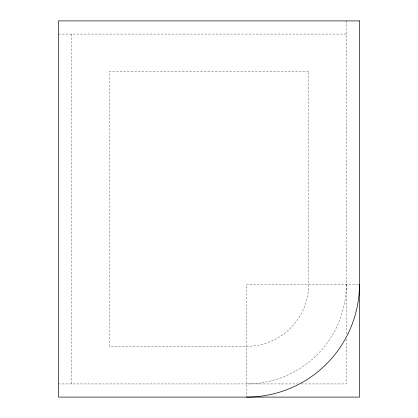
<?xml version="1.0" encoding="UTF-8"?>
<svg xmlns="http://www.w3.org/2000/svg" width="418" height="418" viewBox="0 0 418 418"><rect width="100%" height="100%" fill="white"/><g stroke="black" fill="none" stroke-linecap="round" stroke-linejoin="round"><path stroke-width="0.31" stroke-dasharray="2.09 1.57" d="M58.52 34.067L346.313 34.067M358.226 284.24L246.62 284.24L246.62 397.1M58.52 383.933L298.039 383.933M301.305 383.933L346.313 383.933L346.313 338.893M346.313 20.9L346.313 335.633M71.687 34.067L71.687 383.933M346.313 284.24A99.693 99.693 0 0 1 246.62 383.933M308.693 71.687L109.307 71.687L109.307 346.313L246.62 346.313A62.073 62.073 0 0 0 308.693 284.24L308.693 71.687"/><path stroke-width="0.63" d="M359.48 284.24A112.86 112.86 0 0 1 246.62 397.1M359.48 20.9L58.52 20.9L58.52 397.1L359.48 397.1L359.48 20.9"/></g></svg>
